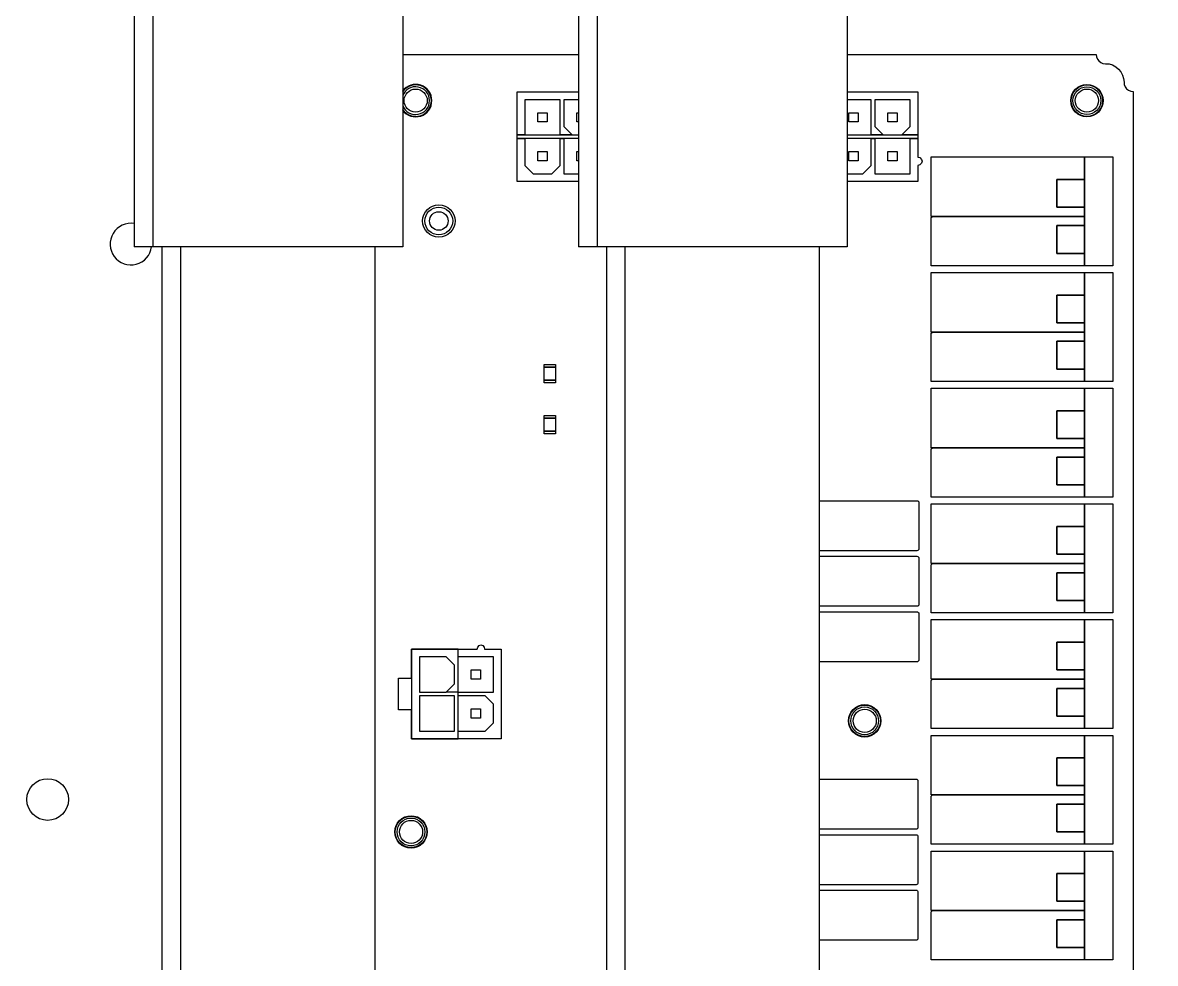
# Model space of a CAD drawing. Extents: x 59521 to 184406, y -1257 to 56672.
# Drawn here: x 80532.7 to 80655, y 14072.8 to 14174.5 of the extents above; entities that cross this region are included whole.
import ezdxf

# ---------------------------------------------------------------- set-up
doc = ezdxf.new("R2010")
doc.units = 0
doc.header["$MEASUREMENT"] = 0
doc.layers.get('0').update_dxf_attribs({"linetype": 'CONTINUOUS'})
for name, color, linetype in [('2401-00170_BSO-M3-20_0', 7, 'CONTINUOUS'), ('2402-00256-TPS-3-25_0', 7, 'CONTINUOUS'), ('4215-19912_1_0', 7, 'CONTINUOUS'), ('_PCB_ASM_0', 7, 'CONTINUOUS'), ('DT-240_0', 7, 'CONTINUOUS'), ('MSBR-101_0', 7, 'CONTINUOUS'), ('MSBR-102_0', 7, 'CONTINUOUS'), ('MSBR-103_0', 7, 'CONTINUOUS'), ('MSBR-105_0', 7, 'CONTINUOUS'), ('MSBR-110_0', 7, 'CONTINUOUS'), ('MSBR-112_0', 7, 'CONTINUOUS'), ('MSBR-113_0', 7, 'CONTINUOUS'), ('MSBR-114_0', 7, 'CONTINUOUS'), ('MSBR-116_0', 7, 'CONTINUOUS'), ('MSBR-121_0', 7, 'CONTINUOUS'), ('MSBR-123_0', 7, 'CONTINUOUS'), ('MSBR-124_0', 7, 'CONTINUOUS'), ('MSBR-125_0', 7, 'CONTINUOUS'), ('MSBR-127_0', 7, 'CONTINUOUS'), ('MSBR-132_0', 7, 'CONTINUOUS'), ('MSBR-134_0', 7, 'CONTINUOUS'), ('MSBR-135_0', 7, 'CONTINUOUS'), ('MSBR-136_0', 7, 'CONTINUOUS'), ('MSBR-138_0', 7, 'CONTINUOUS'), ('MSBR-143_0', 7, 'CONTINUOUS'), ('MSBR-145_0', 7, 'CONTINUOUS'), ('MSBR-146_0', 7, 'CONTINUOUS'), ('MSBR-147_0', 7, 'CONTINUOUS'), ('MSBR-148_0', 7, 'CONTINUOUS'), ('MSBR-149_0', 7, 'CONTINUOUS'), ('MSBR-151_0', 7, 'CONTINUOUS'), ('MSBR-153_0', 7, 'CONTINUOUS'), ('MSBR-154_0', 7, 'CONTINUOUS'), ('MSBR-155_0', 7, 'CONTINUOUS'), ('MSBR-156_0', 7, 'CONTINUOUS'), ('MSBR-165_0', 7, 'CONTINUOUS'), ('MSBR-166_0', 7, 'CONTINUOUS'), ('MSBR-167_0', 7, 'CONTINUOUS'), ('MSBR-168_0', 7, 'CONTINUOUS'), ('MSBR-172_0', 7, 'CONTINUOUS'), ('MSBR-175_0', 7, 'CONTINUOUS'), ('MSBR-176_0', 7, 'CONTINUOUS'), ('MSBR-177_0', 7, 'CONTINUOUS'), ('MSBR-185_0', 7, 'CONTINUOUS'), ('MSBR-187_0', 7, 'CONTINUOUS'), ('MSBR-189_0', 7, 'CONTINUOUS'), ('MSBR-191_0', 7, 'CONTINUOUS'), ('MSBR-193_0', 7, 'CONTINUOUS'), ('MSBR-1_0', 7, 'CONTINUOUS'), ('MSBR-213_0', 7, 'CONTINUOUS'), ('MSBR-214_0', 7, 'CONTINUOUS'), ('MSBR-215_0', 7, 'CONTINUOUS'), ('MSBR-216_0', 7, 'CONTINUOUS'), ('MSBR-217_0', 7, 'CONTINUOUS'), ('MSBR-218_0', 7, 'CONTINUOUS'), ('MSBR-2_0', 7, 'CONTINUOUS'), ('MSBR-70_0', 7, 'CONTINUOUS'), ('MSBR-72_0', 7, 'CONTINUOUS'), ('MSBR-77_0', 7, 'CONTINUOUS'), ('MSBR-79_0', 7, 'CONTINUOUS'), ('MSBR-80_0', 7, 'CONTINUOUS'), ('MSBR-81_0', 7, 'CONTINUOUS'), ('MSBR-83_0', 7, 'CONTINUOUS'), ('MSBR-88_0', 7, 'CONTINUOUS'), ('MSBR-90_0', 7, 'CONTINUOUS'), ('MSBR-91_0', 7, 'CONTINUOUS'), ('MSBR-92_0', 7, 'CONTINUOUS'), ('MSBR-94_0', 7, 'CONTINUOUS'), ('MSBR-99_0', 7, 'CONTINUOUS')]:
    doc.layers.add(name, color=color, linetype=linetype)

# ---------------------------------------------------------------- blocks, each defined once
blk = doc.blocks.new('A$C2059127E')
at = {"color": 87}
blk.add_ellipse((1420.13, 304.92), major_axis=(0, 188.03), ratio=0.950994, dxfattribs=at)
at = {"layer": '2401-00170_BSO-M3-20_0', "color": 87, "linetype": 'Continuous'}
for centre, radius in [((1526.25, 348.5), 1.7), ((1526.25, 348.5), 1.5), ((1453.75, 348.5), 1.25), ((1526.25, 348.5), 1.25), ((1502.25, 281.5), 1.7), ((1502.25, 281.5), 1.5), ((1502.25, 281.5), 1.25), ((1453.25, 269.5), 1.7), ((1453.25, 269.5), 1.5), ((1453.25, 269.5), 1.25)]:
    blk.add_circle(centre, radius, dxfattribs=at)
for radius, start, end in [(1.7, 214.2798, 145.7224), (1.5, 200.998, 159.0071)]:
    blk.add_arc((1453.75, 348.5), radius, start, end, dxfattribs=at)
at = {"layer": '2402-00256-TPS-3-25_0', "color": 87, "linetype": 'Continuous'}
for radius in [1.5, 1]:
    blk.add_circle((1456.25, 335.5), radius, dxfattribs=at)
at = {"layer": '4215-19912_1_0', "color": 87, "linetype": 'Continuous'}
blk.add_circle((1414, 273), 2.25, dxfattribs=at)
blk.add_arc((1423, 333), 2.25, 81.0228, 352.2907, dxfattribs=at)
at = {"layer": '_PCB_ASM_0', "color": 87, "linetype": 'Continuous'}
for p, q in [((1458.35, 289.25), (1453.3, 289.25)), ((1453.3, 289.25), (1453.3, 279.55)), ((1458.35, 279.55), (1458.35, 289.25)), ((1457.05, 288.4), (1454.15, 288.4)), ((1454.15, 288.4), (1454.15, 284.6)), ((1457.95, 287.5), (1457.05, 288.4)), ((1457.95, 285.5), (1457.95, 287.5)), ((1457.05, 284.6), (1457.95, 285.5)), ((1454.15, 284.6), (1457.05, 284.6)), ((1457.95, 284.2), (1454.15, 284.2)), ((1454.15, 284.2), (1454.15, 280.4)), ((1458.35, 284.6), (1457.05, 284.6)), ((1457.95, 280.4), (1457.95, 284.2)), ((1454.15, 280.4), (1457.95, 280.4)), ((1453.3, 279.55), (1458.35, 279.55))]:
    blk.add_line(p, q, dxfattribs=at)
at = {"layer": 'DT-240_0', "color": 87, "linetype": 'Continuous'}
for p, q in [((1423.35, 391.21), (1423.35, 332.7)), ((1425.35, 391.21), (1425.35, 332.7)), ((1452.35, 391.21), (1452.35, 332.7)), ((1471.35, 391.21), (1471.35, 332.7)), ((1473.35, 391.21), (1473.35, 332.7)), ((1500.35, 391.21), (1500.35, 332.7)), ((1425.35, 332.7), (1423.35, 332.7)), ((1452.35, 332.7), (1425.35, 332.7)), ((1426.35, 332.7), (1426.35, 171.7)), ((1428.35, 332.7), (1428.35, 171.7)), ((1449.35, 332.7), (1449.35, 171.7)), ((1473.35, 332.7), (1471.35, 332.7)), ((1500.35, 332.7), (1473.35, 332.7)), ((1474.35, 332.7), (1474.35, 171.7)), ((1476.35, 332.7), (1476.35, 171.7)), ((1497.35, 332.7), (1497.35, 171.7))]:
    blk.add_line(p, q, dxfattribs=at)
at = {"layer": 'MSBR-101_0', "color": 87, "linetype": 'Continuous'}
for p, q in [((1523, 290), (1526, 290)), ((1523, 287), (1523, 290)), ((1526, 290), (1526, 287)), ((1526, 287), (1523, 287))]:
    blk.add_line(p, q, dxfattribs=at)
at = {"layer": 'MSBR-102_0', "color": 87, "linetype": 'Continuous'}
for p, q in [((1509.44, 292.43), (1526, 292.43)), ((1509.44, 286), (1509.44, 292.43)), ((1526, 292.43), (1526, 290)), ((1526, 290), (1523, 290)), ((1523, 290), (1523, 287)), ((1523, 287), (1526, 287)), ((1526, 287), (1526, 286)), ((1526, 286), (1509.44, 286))]:
    blk.add_line(p, q, dxfattribs=at)
at = {"layer": 'MSBR-103_0', "color": 87, "linetype": 'Continuous'}
for p, q in [((1523, 297.5), (1526, 297.5)), ((1523, 294.5), (1523, 297.5)), ((1526, 297.5), (1526, 294.5)), ((1526, 294.5), (1523, 294.5))]:
    blk.add_line(p, q, dxfattribs=at)
at = {"layer": 'MSBR-105_0', "color": 87, "linetype": 'Continuous'}
for p, q in [((1526, 304.93), (1529.05, 304.93)), ((1526, 293.17), (1526, 304.93)), ((1529.05, 304.93), (1529.05, 293.17)), ((1529.05, 293.17), (1526, 293.17))]:
    blk.add_line(p, q, dxfattribs=at)
at = {"layer": 'MSBR-110_0', "color": 87, "linetype": 'Continuous'}
for p, q in [((1509.44, 298.37), (1509.57, 298.5)), ((1509.44, 293.17), (1509.44, 298.37)), ((1509.57, 298.5), (1526, 298.5)), ((1526, 297.5), (1523, 297.5)), ((1523, 297.5), (1523, 294.5)), ((1526, 298.5), (1526, 297.5)), ((1523, 294.5), (1526, 294.5)), ((1526, 294.5), (1526, 293.17)), ((1526, 293.17), (1509.44, 293.17))]:
    blk.add_line(p, q, dxfattribs=at)
at = {"layer": 'MSBR-112_0', "color": 87, "linetype": 'Continuous'}
for p, q in [((1523, 302.5), (1526, 302.5)), ((1523, 299.5), (1523, 302.5)), ((1526, 302.5), (1526, 299.5)), ((1526, 299.5), (1523, 299.5))]:
    blk.add_line(p, q, dxfattribs=at)
at = {"layer": 'MSBR-113_0', "color": 87, "linetype": 'Continuous'}
for p, q in [((1509.44, 304.93), (1526, 304.93)), ((1509.44, 298.5), (1509.44, 304.93)), ((1526, 304.93), (1526, 302.5)), ((1526, 302.5), (1523, 302.5)), ((1523, 302.5), (1523, 299.5)), ((1523, 299.5), (1526, 299.5)), ((1526, 299.5), (1526, 298.5)), ((1526, 298.5), (1509.44, 298.5))]:
    blk.add_line(p, q, dxfattribs=at)
at = {"layer": 'MSBR-114_0', "color": 87, "linetype": 'Continuous'}
for p, q in [((1523, 310), (1526, 310)), ((1523, 307), (1523, 310)), ((1526, 310), (1526, 307)), ((1526, 307), (1523, 307))]:
    blk.add_line(p, q, dxfattribs=at)
at = {"layer": 'MSBR-116_0', "color": 87, "linetype": 'Continuous'}
for p, q in [((1526, 317.43), (1529.05, 317.43)), ((1526, 305.67), (1526, 317.43)), ((1529.05, 317.43), (1529.05, 305.67)), ((1529.05, 305.67), (1526, 305.67))]:
    blk.add_line(p, q, dxfattribs=at)
at = {"layer": 'MSBR-121_0', "color": 87, "linetype": 'Continuous'}
for p, q in [((1509.44, 310.87), (1509.57, 311)), ((1509.44, 305.67), (1509.44, 310.87)), ((1509.57, 311), (1526, 311)), ((1526, 311), (1526, 310)), ((1526, 310), (1523, 310)), ((1523, 310), (1523, 307)), ((1523, 307), (1526, 307)), ((1526, 307), (1526, 305.67)), ((1526, 305.67), (1509.44, 305.67))]:
    blk.add_line(p, q, dxfattribs=at)
at = {"layer": 'MSBR-123_0', "color": 87, "linetype": 'Continuous'}
for p, q in [((1523, 315), (1526, 315)), ((1523, 312), (1523, 315)), ((1526, 315), (1526, 312)), ((1526, 312), (1523, 312))]:
    blk.add_line(p, q, dxfattribs=at)
at = {"layer": 'MSBR-124_0', "color": 87, "linetype": 'Continuous'}
for p, q in [((1509.44, 317.43), (1526, 317.43)), ((1509.44, 311), (1509.44, 317.43)), ((1526, 317.43), (1526, 315)), ((1526, 315), (1523, 315)), ((1523, 315), (1523, 312)), ((1523, 312), (1526, 312)), ((1526, 312), (1526, 311)), ((1526, 311), (1509.44, 311))]:
    blk.add_line(p, q, dxfattribs=at)
at = {"layer": 'MSBR-125_0', "color": 87, "linetype": 'Continuous'}
for p, q in [((1523, 322.5), (1526, 322.5)), ((1523, 319.5), (1523, 322.5)), ((1526, 322.5), (1526, 319.5)), ((1526, 319.5), (1523, 319.5))]:
    blk.add_line(p, q, dxfattribs=at)
at = {"layer": 'MSBR-127_0', "color": 87, "linetype": 'Continuous'}
for p, q in [((1526, 329.93), (1529.05, 329.93)), ((1526, 318.17), (1526, 329.93)), ((1529.05, 329.93), (1529.05, 318.17)), ((1529.05, 318.17), (1526, 318.17))]:
    blk.add_line(p, q, dxfattribs=at)
at = {"layer": 'MSBR-132_0', "color": 87, "linetype": 'Continuous'}
for p, q in [((1509.44, 323.37), (1509.57, 323.5)), ((1509.44, 318.17), (1509.44, 323.37)), ((1509.57, 323.5), (1526, 323.5)), ((1526, 323.5), (1526, 322.5)), ((1526, 322.5), (1523, 322.5)), ((1523, 322.5), (1523, 319.5)), ((1523, 319.5), (1526, 319.5)), ((1526, 319.5), (1526, 318.17)), ((1526, 318.17), (1509.44, 318.17))]:
    blk.add_line(p, q, dxfattribs=at)
at = {"layer": 'MSBR-134_0', "color": 87, "linetype": 'Continuous'}
for p, q in [((1523, 327.5), (1526, 327.5)), ((1523, 324.5), (1523, 327.5)), ((1526, 327.5), (1526, 324.5)), ((1526, 324.5), (1523, 324.5))]:
    blk.add_line(p, q, dxfattribs=at)
at = {"layer": 'MSBR-135_0', "color": 87, "linetype": 'Continuous'}
for p, q in [((1509.44, 329.93), (1526, 329.93)), ((1509.44, 323.5), (1509.44, 329.93)), ((1526, 329.93), (1526, 327.5)), ((1526, 327.5), (1523, 327.5)), ((1523, 327.5), (1523, 324.5)), ((1523, 324.5), (1526, 324.5)), ((1526, 324.5), (1526, 323.5)), ((1526, 323.5), (1509.44, 323.5))]:
    blk.add_line(p, q, dxfattribs=at)
at = {"layer": 'MSBR-136_0', "color": 87, "linetype": 'Continuous'}
for p, q in [((1523, 335), (1526, 335)), ((1523, 332), (1523, 335)), ((1526, 335), (1526, 332)), ((1526, 332), (1523, 332))]:
    blk.add_line(p, q, dxfattribs=at)
at = {"layer": 'MSBR-138_0', "color": 87, "linetype": 'Continuous'}
for p, q in [((1526, 342.43), (1529.05, 342.43)), ((1526, 330.67), (1526, 342.43)), ((1529.05, 342.43), (1529.05, 330.67)), ((1529.05, 330.67), (1526, 330.67))]:
    blk.add_line(p, q, dxfattribs=at)
at = {"layer": 'MSBR-143_0', "color": 87, "linetype": 'Continuous'}
for p, q in [((1509.44, 335.87), (1509.57, 336)), ((1509.44, 330.67), (1509.44, 335.87)), ((1509.57, 336), (1526, 336)), ((1526, 336), (1526, 335)), ((1526, 335), (1523, 335)), ((1523, 335), (1523, 332)), ((1523, 332), (1526, 332)), ((1526, 332), (1526, 330.67)), ((1526, 330.67), (1509.44, 330.67))]:
    blk.add_line(p, q, dxfattribs=at)
at = {"layer": 'MSBR-145_0', "color": 87, "linetype": 'Continuous'}
for p, q in [((1523, 340), (1526, 340)), ((1523, 337), (1523, 340)), ((1526, 340), (1526, 337)), ((1526, 337), (1523, 337))]:
    blk.add_line(p, q, dxfattribs=at)
at = {"layer": 'MSBR-146_0', "color": 87, "linetype": 'Continuous'}
for p, q in [((1509.44, 342.43), (1526, 342.43)), ((1509.44, 336), (1509.44, 342.43)), ((1526, 342.43), (1526, 340)), ((1526, 340), (1523, 340)), ((1523, 340), (1523, 337)), ((1523, 337), (1526, 337)), ((1526, 337), (1526, 336)), ((1526, 336), (1509.44, 336))]:
    blk.add_line(p, q, dxfattribs=at)
at = {"layer": 'MSBR-147_0', "color": 87, "linetype": 'Continuous'}
for p, q in [((1453.3, 289.25), (1458.35, 289.25)), ((1453.3, 286.1), (1453.3, 289.25)), ((1453.3, 279.55), (1453.3, 282.7)), ((1458.35, 279.55), (1453.3, 279.55))]:
    blk.add_line(p, q, dxfattribs=at)
at = {"layer": 'MSBR-148_0', "color": 87, "linetype": 'Continuous'}
for p, q in [((1458.35, 289.25), (1460.4, 289.25)), ((1458.35, 288.4), (1458.35, 289.25)), ((1460.4, 289.25), (1460.45, 289.45)), ((1460.45, 289.45), (1460.6, 289.65)), ((1460.6, 289.65), (1460.8, 289.7)), ((1460.8, 289.7), (1461, 289.65)), ((1461, 289.65), (1461.15, 289.45)), ((1461.15, 289.45), (1461.2, 289.25)), ((1461.2, 289.25), (1463, 289.25)), ((1463, 289.25), (1463, 279.55)), ((1462.15, 288.4), (1458.35, 288.4)), ((1462.15, 284.6), (1462.15, 288.4)), ((1458.35, 284.6), (1462.15, 284.6)), ((1458.35, 284.2), (1458.35, 284.6)), ((1461.25, 284.2), (1458.35, 284.2)), ((1462.15, 283.3), (1461.25, 284.2)), ((1462.15, 281.3), (1462.15, 283.3)), ((1458.35, 280.4), (1461.25, 280.4)), ((1458.35, 279.55), (1458.35, 280.4)), ((1461.25, 280.4), (1462.15, 281.3)), ((1463, 279.55), (1458.35, 279.55))]:
    blk.add_line(p, q, dxfattribs=at)
at = {"layer": 'MSBR-149_0', "color": 87, "linetype": 'Continuous'}
for p, q in [((1459.75, 287), (1460.75, 287)), ((1459.75, 286), (1459.75, 287)), ((1460.75, 287), (1460.75, 286)), ((1460.75, 286), (1459.75, 286))]:
    blk.add_line(p, q, dxfattribs=at)
at = {"layer": 'MSBR-151_0', "color": 87, "linetype": 'Continuous'}
for p, q in [((1451.9, 286.1), (1453.3, 286.1)), ((1451.9, 282.7), (1451.9, 286.1)), ((1453.3, 286.1), (1453.3, 282.7)), ((1453.3, 282.7), (1451.9, 282.7))]:
    blk.add_line(p, q, dxfattribs=at)
at = {"layer": 'MSBR-153_0', "color": 87, "linetype": 'Continuous'}
for p, q in [((1459.75, 282.8), (1460.75, 282.8)), ((1459.75, 281.8), (1459.75, 282.8)), ((1460.75, 282.8), (1460.75, 281.8)), ((1460.75, 281.8), (1459.75, 281.8))]:
    blk.add_line(p, q, dxfattribs=at)
at = {"layer": 'MSBR-154_0', "color": 87, "linetype": 'Continuous'}
for p, q in [((1464.7, 344.8), (1471.35, 344.8)), ((1464.7, 344.4), (1464.7, 344.8)), ((1471.35, 344.4), (1464.7, 344.4)), ((1500.35, 344.8), (1508, 344.8)), ((1508, 344.4), (1500.35, 344.4)), ((1508, 344.8), (1508, 344.4))]:
    blk.add_line(p, q, dxfattribs=at)
at = {"layer": 'MSBR-155_0', "color": 87, "linetype": 'Continuous'}
for p, q in [((1464.7, 349.45), (1471.35, 349.45)), ((1464.7, 344.8), (1464.7, 349.45)), ((1500.35, 349.45), (1508, 349.45)), ((1508, 349.45), (1508, 344.8)), ((1469.35, 348.6), (1465.55, 348.6)), ((1465.55, 348.6), (1465.55, 344.8)), ((1469.35, 344.8), (1469.35, 348.6)), ((1471.35, 348.6), (1469.75, 348.6)), ((1469.75, 348.6), (1469.75, 345.7)), ((1502.95, 348.6), (1500.35, 348.6)), ((1502.95, 344.8), (1502.95, 348.6)), ((1507.15, 348.6), (1503.35, 348.6)), ((1503.35, 348.6), (1503.35, 345.7)), ((1507.15, 345.7), (1507.15, 348.6)), ((1469.75, 345.7), (1470.65, 344.8)), ((1503.35, 345.7), (1504.25, 344.8)), ((1506.25, 344.8), (1507.15, 345.7)), ((1465.55, 344.8), (1464.7, 344.8)), ((1470.65, 344.8), (1469.35, 344.8)), ((1504.25, 344.8), (1502.95, 344.8)), ((1508, 344.8), (1506.25, 344.8))]:
    blk.add_line(p, q, dxfattribs=at)
at = {"layer": 'MSBR-156_0', "color": 87, "linetype": 'Continuous'}
for p, q in [((1464.7, 344.4), (1465.55, 344.4)), ((1464.7, 339.75), (1464.7, 344.4)), ((1465.55, 344.4), (1465.55, 341.5)), ((1469.35, 344.4), (1469.75, 344.4)), ((1469.35, 341.5), (1469.35, 344.4)), ((1469.75, 344.4), (1469.75, 340.6)), ((1502.95, 344.4), (1503.35, 344.4)), ((1502.95, 341.5), (1502.95, 344.4)), ((1503.35, 344.4), (1503.35, 340.6)), ((1507.15, 344.4), (1508, 344.4)), ((1507.15, 340.6), (1507.15, 344.4)), ((1508, 344.4), (1508, 342.4)), ((1465.55, 341.5), (1466.45, 340.6)), ((1468.45, 340.6), (1469.35, 341.5)), ((1502.05, 340.6), (1502.95, 341.5)), ((1508, 342.4), (1508.2, 342.35)), ((1508.2, 341.55), (1508, 341.5)), ((1508, 341.5), (1508, 339.75)), ((1508.2, 342.35), (1508.4, 342.15)), ((1508.4, 341.75), (1508.2, 341.55)), ((1508.4, 342.15), (1508.45, 341.95)), ((1508.45, 341.95), (1508.4, 341.75)), ((1466.45, 340.6), (1468.45, 340.6)), ((1469.75, 340.6), (1471.35, 340.6)), ((1500.35, 340.6), (1502.05, 340.6)), ((1503.35, 340.6), (1507.15, 340.6)), ((1471.35, 339.75), (1464.7, 339.75)), ((1508, 339.75), (1500.35, 339.75))]:
    blk.add_line(p, q, dxfattribs=at)
at = {"layer": 'MSBR-165_0', "color": 87, "linetype": 'Continuous'}
for p, q in [((1504.75, 343), (1505.75, 343)), ((1504.75, 342), (1504.75, 343)), ((1505.75, 343), (1505.75, 342)), ((1505.75, 342), (1504.75, 342))]:
    blk.add_line(p, q, dxfattribs=at)
at = {"layer": 'MSBR-166_0', "color": 87, "linetype": 'Continuous'}
for p, q in [((1500.55, 343), (1501.55, 343)), ((1500.55, 342), (1500.55, 343)), ((1501.55, 343), (1501.55, 342)), ((1501.55, 342), (1500.55, 342))]:
    blk.add_line(p, q, dxfattribs=at)
at = {"layer": 'MSBR-167_0', "color": 87, "linetype": 'Continuous'}
for p, q in [((1504.75, 347.2), (1505.75, 347.2)), ((1504.75, 346.2), (1504.75, 347.2)), ((1505.75, 347.2), (1505.75, 346.2)), ((1505.75, 346.2), (1504.75, 346.2))]:
    blk.add_line(p, q, dxfattribs=at)
at = {"layer": 'MSBR-168_0', "color": 87, "linetype": 'Continuous'}
for p, q in [((1500.55, 347.2), (1501.55, 347.2)), ((1500.55, 346.2), (1500.55, 347.2)), ((1501.55, 347.2), (1501.55, 346.2)), ((1501.55, 346.2), (1500.55, 346.2))]:
    blk.add_line(p, q, dxfattribs=at)
at = {"layer": 'MSBR-172_0', "color": 87, "linetype": 'Continuous'}
for p, q in [((1471.15, 343), (1471.35, 343)), ((1471.15, 342), (1471.15, 343)), ((1471.35, 342), (1471.15, 342))]:
    blk.add_line(p, q, dxfattribs=at)
at = {"layer": 'MSBR-175_0', "color": 87, "linetype": 'Continuous'}
for p, q in [((1471.15, 347.2), (1471.35, 347.2)), ((1471.15, 346.2), (1471.15, 347.2)), ((1471.35, 346.2), (1471.15, 346.2))]:
    blk.add_line(p, q, dxfattribs=at)
at = {"layer": 'MSBR-176_0', "color": 87, "linetype": 'Continuous'}
for p, q in [((1466.95, 347.2), (1467.95, 347.2)), ((1466.95, 346.2), (1466.95, 347.2)), ((1467.95, 347.2), (1467.95, 346.2)), ((1467.95, 346.2), (1466.95, 346.2))]:
    blk.add_line(p, q, dxfattribs=at)
at = {"layer": 'MSBR-177_0', "color": 87, "linetype": 'Continuous'}
for p, q in [((1466.95, 343), (1467.95, 343)), ((1466.95, 342), (1466.95, 343)), ((1467.95, 343), (1467.95, 342)), ((1467.95, 342), (1466.95, 342))]:
    blk.add_line(p, q, dxfattribs=at)
at = {"layer": 'MSBR-185_0', "color": 87, "linetype": 'Continuous'}
for p, q in [((1497.35, 263.2), (1507.8, 263.2)), ((1507.8, 263.2), (1507.88, 263.19)), ((1507.88, 263.19), (1507.94, 263.14)), ((1507.94, 263.14), (1507.99, 263.08)), ((1507.99, 263.08), (1508, 263)), ((1508, 263), (1508, 263)), ((1508, 263), (1508, 258)), ((1507.8, 257.8), (1497.35, 257.8)), ((1507.88, 257.81), (1507.8, 257.8)), ((1507.8, 257.8), (1507.8, 257.8)), ((1507.94, 257.86), (1507.88, 257.81)), ((1507.99, 257.92), (1507.94, 257.86)), ((1508, 258), (1507.99, 257.92))]:
    blk.add_line(p, q, dxfattribs=at)
at = {"layer": 'MSBR-187_0', "color": 87, "linetype": 'Continuous'}
for p, q in [((1497.35, 269.2), (1507.8, 269.2)), ((1507.8, 269.2), (1507.88, 269.19)), ((1507.88, 269.19), (1507.94, 269.14)), ((1507.94, 269.14), (1507.99, 269.08)), ((1507.99, 269.08), (1508, 269)), ((1508, 269), (1508, 269)), ((1508, 269), (1508, 264)), ((1507.8, 263.8), (1497.35, 263.8)), ((1507.88, 263.81), (1507.8, 263.8)), ((1507.8, 263.8), (1507.8, 263.8)), ((1507.94, 263.86), (1507.88, 263.81)), ((1507.99, 263.92), (1507.94, 263.86)), ((1508, 264), (1507.99, 263.92))]:
    blk.add_line(p, q, dxfattribs=at)
at = {"layer": 'MSBR-189_0', "color": 87, "linetype": 'Continuous'}
for p, q in [((1497.35, 299.28), (1507.9, 299.28)), ((1507.9, 299.28), (1507.98, 299.26)), ((1507.98, 299.26), (1508.04, 299.22)), ((1508.04, 299.22), (1508.09, 299.15)), ((1508.09, 299.15), (1508.1, 299.08)), ((1508.1, 299.08), (1508.1, 299.08)), ((1508.1, 299.08), (1508.1, 294.08)), ((1507.9, 293.88), (1497.35, 293.87)), ((1507.98, 293.89), (1507.9, 293.87)), ((1507.9, 293.87), (1507.9, 293.88)), ((1508.04, 293.93), (1507.98, 293.89)), ((1508.09, 294), (1508.04, 293.93)), ((1508.1, 294.08), (1508.09, 294))]:
    blk.add_line(p, q, dxfattribs=at)
at = {"layer": 'MSBR-191_0', "color": 87, "linetype": 'Continuous'}
for p, q in [((1497.35, 275.2), (1507.8, 275.2)), ((1507.8, 275.2), (1507.88, 275.19)), ((1507.88, 275.19), (1507.94, 275.14)), ((1507.94, 275.14), (1507.99, 275.08)), ((1507.99, 275.08), (1508, 275)), ((1508, 275), (1508, 275)), ((1508, 275), (1508, 270)), ((1507.8, 269.8), (1497.35, 269.8)), ((1507.88, 269.81), (1507.8, 269.8)), ((1507.8, 269.8), (1507.8, 269.8)), ((1507.94, 269.86), (1507.88, 269.81)), ((1507.99, 269.92), (1507.94, 269.86)), ((1508, 270), (1507.99, 269.92))]:
    blk.add_line(p, q, dxfattribs=at)
at = {"layer": 'MSBR-193_0', "color": 87, "linetype": 'Continuous'}
for p, q in [((1497.35, 305.28), (1507.9, 305.28)), ((1507.9, 305.28), (1507.98, 305.26)), ((1507.98, 305.26), (1508.04, 305.22)), ((1508.04, 305.22), (1508.09, 305.15)), ((1508.09, 305.15), (1508.1, 305.08)), ((1508.1, 305.08), (1508.1, 305.08)), ((1508.1, 305.08), (1508.1, 300.08)), ((1507.9, 299.88), (1497.35, 299.87)), ((1507.98, 299.89), (1507.9, 299.87)), ((1507.9, 299.87), (1507.9, 299.88)), ((1508.04, 299.93), (1507.98, 299.89)), ((1508.09, 300), (1508.04, 299.93)), ((1508.1, 300.08), (1508.09, 300))]:
    blk.add_line(p, q, dxfattribs=at)
at = {"layer": 'MSBR-1_0', "color": 87, "linetype": 'Continuous'}
for p, q in [((1452.35, 353.5), (1471.35, 353.5)), ((1500.35, 353.5), (1527.24, 353.5)), ((1527.24, 353.5), (1527.28, 353.24)), ((1527.28, 353.24), (1527.38, 353)), ((1527.38, 353), (1527.54, 352.79)), ((1527.54, 352.79), (1527.75, 352.63)), ((1527.75, 352.63), (1527.99, 352.53)), ((1527.99, 352.53), (1528.25, 352.49)), ((1528.25, 352.49), (1528.64, 352.47)), ((1528.64, 352.47), (1529.02, 352.36)), ((1529.02, 352.36), (1529.37, 352.17)), ((1529.37, 352.17), (1529.67, 351.92)), ((1529.67, 351.92), (1529.92, 351.62)), ((1529.92, 351.62), (1530.11, 351.27)), ((1530.11, 351.27), (1530.22, 350.89)), ((1530.22, 350.89), (1530.26, 350.5)), ((1530.26, 350.5), (1530.28, 350.24)), ((1530.28, 350.24), (1530.38, 350)), ((1530.38, 350), (1530.54, 349.79)), ((1530.54, 349.79), (1530.75, 349.63)), ((1530.75, 349.63), (1530.99, 349.53)), ((1530.99, 349.53), (1531.25, 349.49)), ((1531.25, 349.49), (1531.25, 171.51))]:
    blk.add_line(p, q, dxfattribs=at)
for centre in [(1526.25, 348.5), (1456.25, 335.5), (1502.25, 281.5), (1453.25, 269.5)]:
    blk.add_circle(centre, 1.75, dxfattribs=at)
blk.add_arc((1453.75, 348.5), 1.75, 216.1318, 143.9293, dxfattribs=at)
at = {"layer": 'MSBR-213_0', "color": 87, "linetype": 'Continuous'}
for p, q in [((1467.62, 314.5), (1468.87, 314.5)), ((1467.62, 314.2), (1467.62, 314.5)), ((1468.87, 314.5), (1468.87, 314.2)), ((1468.87, 314.2), (1467.62, 314.2))]:
    blk.add_line(p, q, dxfattribs=at)
at = {"layer": 'MSBR-214_0', "color": 87, "linetype": 'Continuous'}
for p, q in [((1467.62, 312.8), (1468.87, 312.8)), ((1467.62, 312.5), (1467.62, 312.8)), ((1468.87, 312.5), (1467.62, 312.5)), ((1468.87, 312.8), (1468.87, 312.5))]:
    blk.add_line(p, q, dxfattribs=at)
at = {"layer": 'MSBR-215_0', "color": 87, "linetype": 'Continuous'}
for p, q in [((1467.62, 314.2), (1468.87, 314.2)), ((1467.62, 312.8), (1467.62, 314.2)), ((1468.87, 314.2), (1468.87, 312.8)), ((1468.87, 312.8), (1467.62, 312.8))]:
    blk.add_line(p, q, dxfattribs=at)
at = {"layer": 'MSBR-216_0', "color": 87, "linetype": 'Continuous'}
for p, q in [((1467.62, 320), (1468.87, 320)), ((1467.62, 319.7), (1467.62, 320)), ((1468.87, 319.7), (1467.62, 319.7)), ((1468.87, 320), (1468.87, 319.7))]:
    blk.add_line(p, q, dxfattribs=at)
at = {"layer": 'MSBR-217_0', "color": 87, "linetype": 'Continuous'}
for p, q in [((1467.62, 318.3), (1468.87, 318.3)), ((1467.62, 318), (1467.62, 318.3)), ((1468.87, 318.3), (1468.87, 318)), ((1468.87, 318), (1467.62, 318))]:
    blk.add_line(p, q, dxfattribs=at)
at = {"layer": 'MSBR-218_0', "color": 87, "linetype": 'Continuous'}
for p, q in [((1467.62, 319.7), (1468.87, 319.7)), ((1467.62, 318.3), (1467.62, 319.7)), ((1468.87, 319.7), (1468.87, 318.3)), ((1468.87, 318.3), (1467.62, 318.3))]:
    blk.add_line(p, q, dxfattribs=at)
at = {"layer": 'MSBR-2_0', "color": 87, "linetype": 'Continuous'}
for p, q in [((1497.35, 293.28), (1507.9, 293.28)), ((1507.9, 293.28), (1507.98, 293.26)), ((1507.98, 293.26), (1508.04, 293.22)), ((1508.04, 293.22), (1508.09, 293.15)), ((1508.09, 293.15), (1508.1, 293.08)), ((1508.1, 293.08), (1508.1, 293.08)), ((1508.1, 293.08), (1508.1, 288.08)), ((1507.9, 287.88), (1497.35, 287.87)), ((1507.98, 287.89), (1507.9, 287.87)), ((1507.9, 287.87), (1507.9, 287.88)), ((1508.04, 287.93), (1507.98, 287.89)), ((1508.09, 288), (1508.04, 287.93)), ((1508.1, 288.08), (1508.09, 288))]:
    blk.add_line(p, q, dxfattribs=at)
at = {"layer": 'MSBR-70_0', "color": 87, "linetype": 'Continuous'}
for p, q in [((1523, 260), (1526, 260)), ((1523, 257), (1523, 260)), ((1526, 260), (1526, 257)), ((1526, 257), (1523, 257))]:
    blk.add_line(p, q, dxfattribs=at)
at = {"layer": 'MSBR-72_0', "color": 87, "linetype": 'Continuous'}
for p, q in [((1526, 267.43), (1529.05, 267.43)), ((1526, 255.67), (1526, 267.43)), ((1529.05, 267.43), (1529.05, 255.67)), ((1529.05, 255.67), (1526, 255.67))]:
    blk.add_line(p, q, dxfattribs=at)
at = {"layer": 'MSBR-77_0', "color": 87, "linetype": 'Continuous'}
for p, q in [((1509.44, 260.87), (1509.57, 261)), ((1509.44, 255.67), (1509.44, 260.87)), ((1509.57, 261), (1526, 261)), ((1526, 261), (1526, 260)), ((1526, 260), (1523, 260)), ((1523, 260), (1523, 257)), ((1523, 257), (1526, 257)), ((1526, 257), (1526, 255.67)), ((1526, 255.67), (1509.44, 255.67))]:
    blk.add_line(p, q, dxfattribs=at)
at = {"layer": 'MSBR-79_0', "color": 87, "linetype": 'Continuous'}
for p, q in [((1523, 265), (1526, 265)), ((1523, 262), (1523, 265)), ((1526, 265), (1526, 262)), ((1526, 262), (1523, 262))]:
    blk.add_line(p, q, dxfattribs=at)
at = {"layer": 'MSBR-80_0', "color": 87, "linetype": 'Continuous'}
for p, q in [((1509.44, 267.43), (1526, 267.43)), ((1509.44, 261), (1509.44, 267.43)), ((1526, 267.43), (1526, 265)), ((1526, 265), (1523, 265)), ((1523, 265), (1523, 262)), ((1523, 262), (1526, 262)), ((1526, 262), (1526, 261)), ((1526, 261), (1509.44, 261))]:
    blk.add_line(p, q, dxfattribs=at)
at = {"layer": 'MSBR-81_0', "color": 87, "linetype": 'Continuous'}
for p, q in [((1523, 272.5), (1526, 272.5)), ((1523, 269.5), (1523, 272.5)), ((1526, 272.5), (1526, 269.5)), ((1526, 269.5), (1523, 269.5))]:
    blk.add_line(p, q, dxfattribs=at)
at = {"layer": 'MSBR-83_0', "color": 87, "linetype": 'Continuous'}
for p, q in [((1526, 279.93), (1529.05, 279.93)), ((1526, 268.17), (1526, 279.93)), ((1529.05, 279.93), (1529.05, 268.17)), ((1529.05, 268.17), (1526, 268.17))]:
    blk.add_line(p, q, dxfattribs=at)
at = {"layer": 'MSBR-88_0', "color": 87, "linetype": 'Continuous'}
for p, q in [((1509.44, 273.37), (1509.57, 273.5)), ((1509.44, 268.17), (1509.44, 273.37)), ((1509.57, 273.5), (1526, 273.5)), ((1526, 273.5), (1526, 272.5)), ((1526, 272.5), (1523, 272.5)), ((1523, 272.5), (1523, 269.5)), ((1523, 269.5), (1526, 269.5)), ((1526, 269.5), (1526, 268.17)), ((1526, 268.17), (1509.44, 268.17))]:
    blk.add_line(p, q, dxfattribs=at)
at = {"layer": 'MSBR-90_0', "color": 87, "linetype": 'Continuous'}
for p, q in [((1523, 277.5), (1526, 277.5)), ((1523, 274.5), (1523, 277.5)), ((1526, 277.5), (1526, 274.5)), ((1526, 274.5), (1523, 274.5))]:
    blk.add_line(p, q, dxfattribs=at)
at = {"layer": 'MSBR-91_0', "color": 87, "linetype": 'Continuous'}
for p, q in [((1509.44, 279.93), (1526, 279.93)), ((1509.44, 273.5), (1509.44, 279.93)), ((1526, 279.93), (1526, 277.5)), ((1526, 277.5), (1523, 277.5)), ((1523, 277.5), (1523, 274.5)), ((1523, 274.5), (1526, 274.5)), ((1526, 274.5), (1526, 273.5)), ((1526, 273.5), (1509.44, 273.5))]:
    blk.add_line(p, q, dxfattribs=at)
at = {"layer": 'MSBR-92_0', "color": 87, "linetype": 'Continuous'}
for p, q in [((1523, 285), (1526, 285)), ((1523, 282), (1523, 285)), ((1526, 285), (1526, 282)), ((1526, 282), (1523, 282))]:
    blk.add_line(p, q, dxfattribs=at)
at = {"layer": 'MSBR-94_0', "color": 87, "linetype": 'Continuous'}
for p, q in [((1526, 292.43), (1529.05, 292.43)), ((1526, 280.67), (1526, 292.43)), ((1529.05, 292.43), (1529.05, 280.67)), ((1529.05, 280.67), (1526, 280.67))]:
    blk.add_line(p, q, dxfattribs=at)
at = {"layer": 'MSBR-99_0', "color": 87, "linetype": 'Continuous'}
for p, q in [((1509.44, 285.87), (1509.57, 286)), ((1509.44, 280.67), (1509.44, 285.87)), ((1509.57, 286), (1526, 286)), ((1526, 286), (1526, 285)), ((1526, 285), (1523, 285)), ((1523, 285), (1523, 282)), ((1523, 282), (1526, 282)), ((1526, 282), (1526, 280.67)), ((1526, 280.67), (1509.44, 280.67))]:
    blk.add_line(p, q, dxfattribs=at)

msp = doc.modelspace()

# ---------------------------------------------------------------- block references
at = {"color": 3}
msp.add_blockref('A$C2059127E', (79121.361, 13817.528), dxfattribs=at)

doc.saveas('drawing.dxf')
